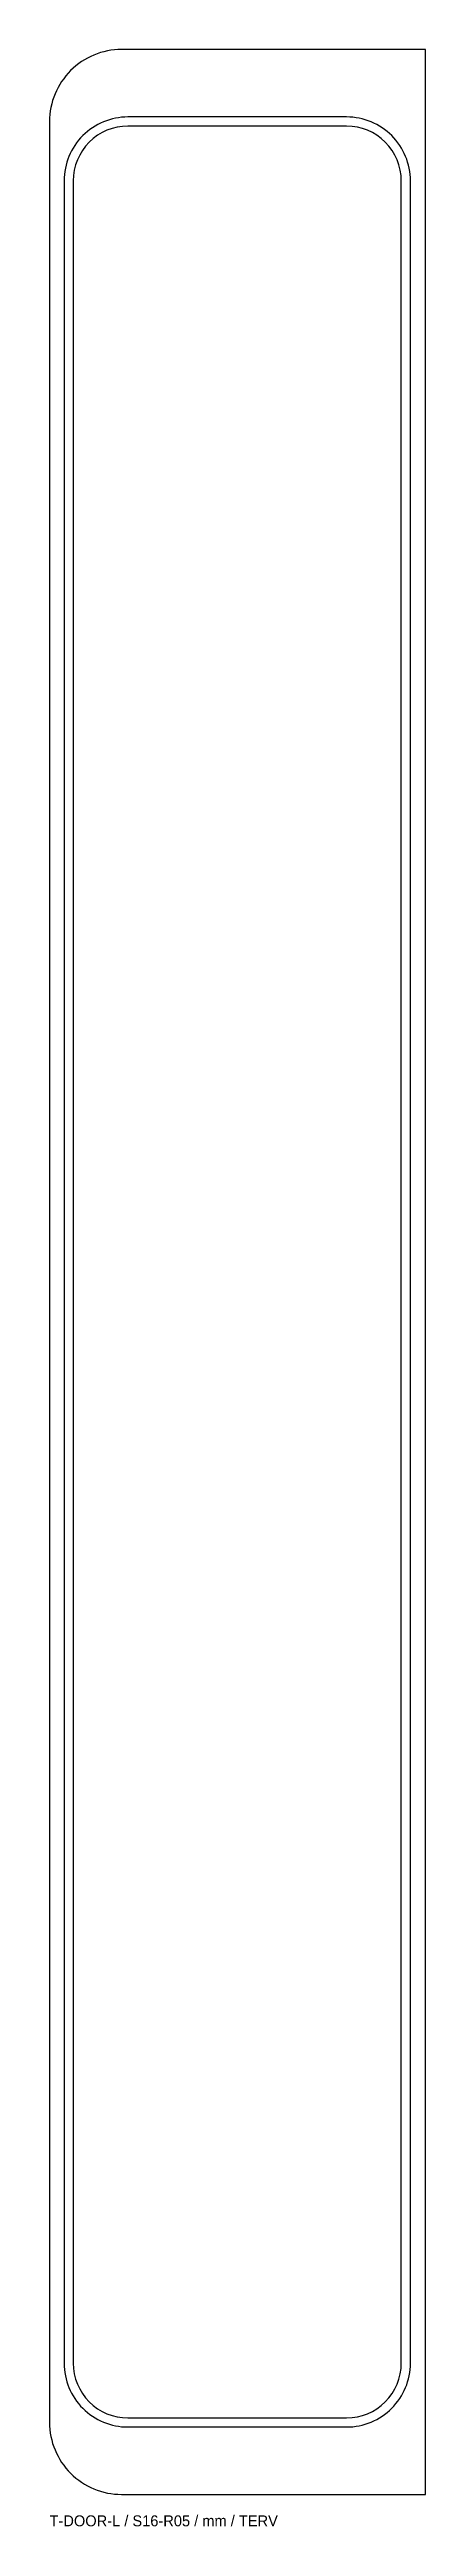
# Model space of a CAD drawing. Header units: millimetres. Extents: x 0 to 412, y -35 to 2683.
import ezdxf

# ---------------------------------------------------------------- set-up
doc = ezdxf.new("R2010")
doc.units = ezdxf.units.MM
doc.layers.add('LIGHT_POCKET_6MM', color=2, linetype='Continuous')

msp = doc.modelspace()

# ---------------------------------------------------------------- linework, layer by layer
msp.add_lwpolyline([(79, 0), (412.5, 0), (412.5, 2683), (79, 2683, 0.414214), (0, 2604), (0, 79, 0.414214)], format="xyb", close=True)
at = {"layer": 'LIGHT_POCKET_6MM'}
for points in [[(326, 74, 0.414214), (396, 144), (396, 2539, 0.414214), (326, 2609), (86, 2609, 0.414214), (16, 2539), (16, 144, 0.414214), (86, 74)], [(326, 84, 0.414214), (386, 144), (386, 2539, 0.414214), (326, 2599), (86, 2599, 0.414214), (26, 2539), (26, 144, 0.414214), (86, 84)]]:
    msp.add_lwpolyline(points, format="xyb", close=True, dxfattribs=at)

# ---------------------------------------------------------------- texts
msp.add_text('T-DOOR-L / S16-R05 / mm / TERV', height=12).set_placement((0, -35))

doc.saveas('drawing.dxf')
